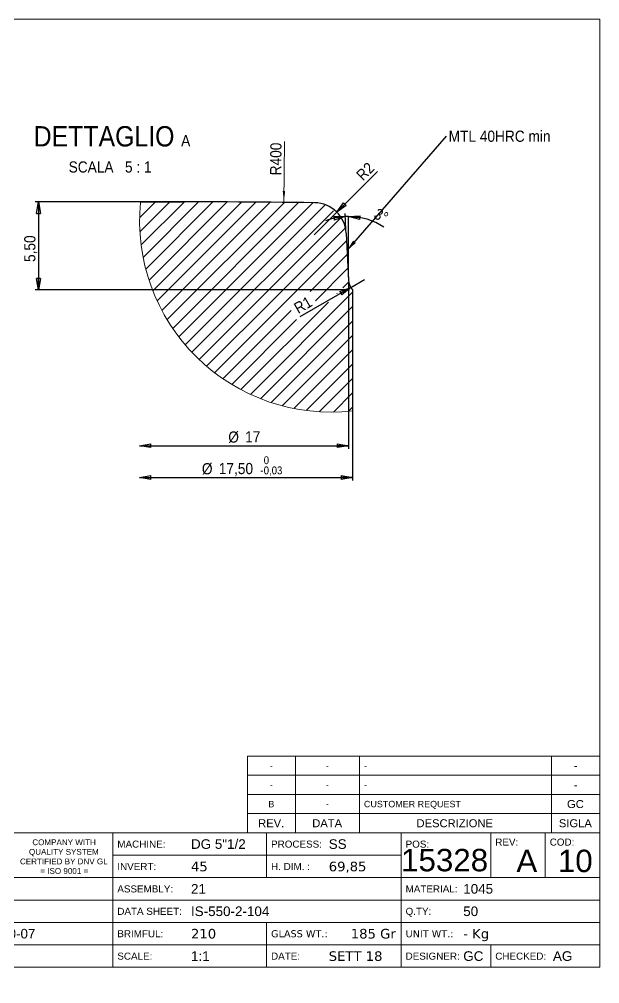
# Model space of a CAD drawing. Header units: millimetres. Extents: x 0 to 419, y -1760 to 297.
# Drawn here: x 238.1 to 419.3, y -4.6 to 296.8 of the extents above; entities that cross this region are included whole.
import ezdxf

# ---------------------------------------------------------------- set-up
doc = ezdxf.new("R2010")
doc.units = ezdxf.units.MM
doc.linetypes.add('SLD-Solido', pattern=[0])
doc.layers.add('D', color=3, linetype='SLD-Solido', lineweight=25)
doc.layers.add('Q', color=2, linetype='SLD-Solido')
doc.layers.add('S', color=4, linetype='SLD-Solido')
doc.styles.add('SLDTEXTSTYLE0', font='GOTHIC.TTF', dxfattribs={"width": 0.913})
doc.styles.add('SLDTEXTSTYLE1', font='ARIAL.TTF')
doc.styles.add('SLDTEXTSTYLE2', font='VERDANA.TTF')
doc.styles.get("Standard").update_dxf_attribs({"font": 'GOTHIC.TTF'})
doc.dimstyles.new('SLDDIMSTYLE12', dxfattribs={"dimtxt": 3.5, "dimasz": 3.556, "dimexe": 0, "dimexo": 0.0625, "dimgap": 0.875, "dimtad": 1, "dimlfac": 0.2, "dimrnd": 1e-09, "dimzin": 12, "dimdsep": 46, "dimtxsty": 'SLDTEXTSTYLE0', "dimblk1": 'CLOSED', "dimblk2": 'CLOSED', "dimsah": 1, "dimcen": 0, "dimadec": 0, "dimazin": 3, "dimtfac": 1, "dimtofl": 0, "dimtmove": 0, "dimatfit": 3, "dimldrblk": 'CLOSED', "dimfxl": 0, "dimfrac": 2, "dimtolj": 1, "dimtzin": 12, "dimarcsym": 0})
doc.dimstyles.new('SLDDIMSTYLE13', dxfattribs={"dimtxt": 3.5, "dimasz": 3.556, "dimexe": 0, "dimexo": 0.0625, "dimgap": 0.875, "dimtad": 1, "dimlfac": 0.2, "dimrnd": 1e-09, "dimzin": 12, "dimdsep": 46, "dimtxsty": 'SLDTEXTSTYLE0', "dimblk1": 'NONE', "dimblk2": 'NONE', "dimsah": 1, "dimcen": 0, "dimadec": 0, "dimazin": 3, "dimtfac": 1, "dimtofl": 0, "dimtmove": 0, "dimatfit": 3, "dimldrblk": 'NONE', "dimfxl": 0, "dimfrac": 2, "dimtolj": 1, "dimtzin": 12, "dimarcsym": 0})
doc.dimstyles.new('SLDDIMSTYLE14', dxfattribs={"dimtxt": 3.5, "dimasz": 3.556, "dimexe": 0, "dimexo": 0.0625, "dimgap": 0.875, "dimtad": 1, "dimdec": 4, "dimlfac": 0.2, "dimzin": 12, "dimdsep": 46, "dimtxsty": 'SLDTEXTSTYLE0', "dimblk1": 'CLOSED', "dimblk2": 'CLOSED', "dimsah": 1, "dimcen": 0.09, "dimazin": 3, "dimtfac": 1, "dimtofl": 0, "dimtmove": 0, "dimatfit": 3, "dimldrblk": 'CLOSED', "dimfxl": 0, "dimfrac": 2, "dimtolj": 1, "dimtzin": 12, "dimarcsym": 0})
doc.dimstyles.new('SLDDIMSTYLE15', dxfattribs={"dimtxt": 3.5, "dimasz": 3.556, "dimexe": 0, "dimexo": 0.0625, "dimgap": 0.875, "dimtad": 1, "dimlfac": 0.2, "dimrnd": 1e-09, "dimzin": 12, "dimdsep": 46, "dimtxsty": 'SLDTEXTSTYLE0', "dimblk1": 'CLOSED', "dimblk2": 'CLOSED', "dimsah": 1, "dimcen": 0.09, "dimadec": 0, "dimazin": 3, "dimtfac": 1, "dimtofl": 0, "dimtmove": 0, "dimatfit": 3, "dimldrblk": 'CLOSED', "dimfxl": 0, "dimfrac": 2, "dimtolj": 1, "dimtzin": 12, "dimarcsym": 0})
doc.dimstyles.new('SLDDIMSTYLE16', dxfattribs={"dimtxt": 3.5, "dimasz": 3.556, "dimexe": 0, "dimexo": 0.0625, "dimgap": 0.875, "dimtad": 1, "dimlfac": 0.2, "dimrnd": 1e-09, "dimzin": 12, "dimdsep": 46, "dimtxsty": 'SLDTEXTSTYLE0', "dimblk1": 'CLOSED', "dimblk2": 'CLOSED', "dimsah": 1, "dimcen": 0.09, "dimadec": 0, "dimazin": 3, "dimtol": 1, "dimtm": 0.03, "dimtfac": 1, "dimtofl": 0, "dimtmove": 0, "dimatfit": 3, "dimldrblk": 'CLOSED', "dimfxl": 0, "dimfrac": 2, "dimtolj": 1, "dimarcsym": 0})
doc.dimstyles.new('SLDDIMSTYLE17', dxfattribs={"dimtxt": 0.18, "dimasz": 3.556, "dimexe": 0, "dimexo": 0.0625, "dimgap": 0, "dimtad": 0, "dimtih": 1, "dimtoh": 1, "dimdec": 0, "dimrnd": 1e-09, "dimzin": 0, "dimdsep": 46, "dimtxsty": 'Standard', "dimsah": 1, "dimcen": 0.09, "dimadec": 0, "dimazin": 0, "dimtfac": 3.556, "dimtdec": 0, "dimtofl": 0, "dimtmove": 0, "dimatfit": 3, "dimfxl": 0, "dimfrac": 2, "dimtolj": 1, "dimtzin": 0, "dimarcsym": 0})

# ---------------------------------------------------------------- blocks, each defined once
blk = doc.blocks.new('SW_NOTE_1')
at = {"color": 0, "char_height": 1.8, "attachment_point": 2, "style": 'SLDTEXTSTYLE1'}
for s, insert in [('COMPANY WITH', (10.06, 2.32)), ('QUALITY SYSTEM', (9.99, -0.67)), ('CERTIFIED BY DNV GL', (9.97, -3.66)), ('= ISO 9001 =', (10.12, -6.64))]:
    blk.add_mtext(s, dxfattribs=dict(at, insert=insert))
blk = doc.blocks.new('SW_HATCH_0')
at = {"layer": 'S', "color": 0}
for p, q in [((-0.27, -4.76), (4.56, 0.07)), ((-0.18, -9.16), (9.09, 0.11)), ((0, 0), (0.03, 0.03)), ((0.19, -13.28), (13.61, 0.13)), ((0.81, -17.15), (18.11, 0.15)), ((1.64, -20.81), (22.6, 0.15)), ((2.66, -24.28), (27.09, 0.15)), ((3.84, -27.59), (31.56, 0.13)), ((5.19, -30.74), (36.03, 0.11)), ((6.67, -33.74), (40.48, 0.07)), ((8.29, -36.61), (44.93, 0.03)), ((10.05, -39.35), (49.36, -0.03)), ((11.92, -41.96), (53.79, -0.09)), ((13.93, -44.45), (57.66, -0.71)), ((16.05, -46.81), (60.21, -2.65)), ((18.29, -49.06), (62.64, -4.71)), ((20.65, -51.19), (63.97, -7.88)), ((23.13, -53.2), (64.33, -12)), ((52.95, -27.87), (64.55, -16.27)), ((54.59, -30.72), (64.78, -20.53)), ((63.13, -26.67), (65.02, -24.78)), ((34.32, -59.97), (66.22, -28.07)), ((61.41, -28.4), (61.44, -28.37)), ((31.33, -58.47), (58.67, -31.13)), ((37.47, -61.32), (66.22, -32.56)), ((25.74, -55.08), (47.09, -33.73)), ((28.47, -56.84), (48.73, -36.58)), ((40.76, -62.51), (66.22, -37.05)), ((44.23, -63.54), (66.22, -41.54)), ((47.87, -64.38), (66.22, -46.03)), ((51.73, -65.01), (66.22, -50.52)), ((55.83, -65.4), (66.22, -55.01)), ((60.22, -65.51), (66.22, -59.5)), ((64.95, -65.26), (66.22, -63.99))]:
    blk.add_line(p, q, dxfattribs=at)
blk = doc.blocks.new('_CLOSED')
at = {"color": 0, "linetype": 'ByBlock', "lineweight": -2}
for p, q in [((-1, 0.166667), (0, 0)), ((-1, 0.166667), (-1, -0.166667)), ((0, 0), (-1, -0.166667)), ((0, 0), (-1, 0))]:
    blk.add_line(p, q, dxfattribs=at)
blk = doc.blocks.new('_D_20')
at = {"layer": 'Q'}
for q in [(349.97, 249.23), (330.19, 229.45)]:
    blk.add_line((337.26, 236.53), q, dxfattribs=at)
at = {"layer": 'Q', "xscale": 3.556, "yscale": 3.556, "rotation": 225.0000000000005}
blk.add_blockref('_CLOSED', (337.26, 236.53, 109.25), dxfattribs=at)
at = {"layer": 'Q', "insert": (342.98, 248.55), "char_height": 3.5, "attachment_point": 1, "rotation": 45, "style": 'SLDTEXTSTYLE0'}
blk.add_mtext('R2', dxfattribs=at)
blk = doc.blocks.new('_D_21')
at = {"layer": 'Q', "insert": (316.4, 248.05), "char_height": 3.5, "attachment_point": 1, "rotation": 89.3617, "style": 'SLDTEXTSTYLE0'}
blk.add_mtext('R400', dxfattribs=at)
blk = doc.blocks.new('_NONE')
blk = doc.blocks.new('_D_22')
at = {"layer": 'Q'}
for q in [(345.94, 215.52), (325.69, 203.84)]:
    blk.add_line((341.61, 213.02), q, dxfattribs=at)
at = {"layer": 'Q', "xscale": 3.556, "yscale": 3.556, "rotation": 30.00000000000001}
blk.add_blockref('_CLOSED', (341.61, 213.02, 109.25), dxfattribs=at)
at = {"layer": 'Q', "insert": (323.47, 207.69), "char_height": 3.5, "attachment_point": 1, "rotation": 30, "style": 'SLDTEXTSTYLE0'}
blk.add_mtext('R1', dxfattribs=at)
blk = doc.blocks.new('_D_23')
at = {"layer": 'Q'}
for p, q in [((340.12, 230.98), (339.85, 236.13)), ((340.94, 216.26), (340.94, 235.15))]:
    blk.add_line(p, q, dxfattribs=at)
for start, end in [(93, 111.1172), (90, 93), (56.3831, 90)]:
    blk.add_arc((340.94, 215.26), 19.89, start, end, dxfattribs=at)
at = {"layer": 'Q', "xscale": 3.556, "yscale": 3.556}
for p, rotation in [((339.9, 235.13, 109.25), 8.067419754295823), ((340.94, 235.15, 109.25), 174.9325802457051)]:
    blk.add_blockref('_CLOSED', p, dxfattribs=dict(at, rotation=rotation))
at = {"layer": 'Q', "insert": (350.11, 237.94), "char_height": 3.5, "attachment_point": 1, "rotation": 332.7689, "style": 'SLDTEXTSTYLE0'}
blk.add_mtext('3°', dxfattribs=at)
blk = doc.blocks.new('_D_24')
at = {"layer": 'Q'}
for p, q in [((340.94, 214.26), (340.94, 162.54)), ((275.69, 163.54), (340.94, 163.54))]:
    blk.add_line(p, q, dxfattribs=at)
at = {"layer": 'Q', "xscale": 3.556, "yscale": 3.556, "rotation": 180.0000000000004}
blk.add_blockref('_CLOSED', (275.69, 163.54), dxfattribs=at)
at = {"layer": 'Q', "xscale": 3.556, "yscale": 3.556}
blk.add_blockref('_CLOSED', (340.94, 163.54, 108.25), dxfattribs=at)
at = {"layer": 'Q', "char_height": 3.5, "attachment_point": 1, "style": 'SLDTEXTSTYLE0'}
for s, insert in [('%%c', (303.37, 168.01)), ('17', (308.65, 168.07))]:
    blk.add_mtext(s, dxfattribs=dict(at, insert=insert))
blk = doc.blocks.new('_D_25')
at = {"layer": 'Q'}
for p, q in [((297.44, 239.71), (243.13, 239.71)), ((244.13, 239.71), (244.13, 212.21)), ((341.19, 212.21), (243.13, 212.21))]:
    blk.add_line(p, q, dxfattribs=at)
at = {"layer": 'Q', "xscale": 3.556, "yscale": 3.556}
for p, rotation in [((244.13, 239.71, 109.25), 90.0000000000004), ((244.13, 212.21, 109.25), 270.0000000000004)]:
    blk.add_blockref('_CLOSED', p, dxfattribs=dict(at, rotation=rotation))
at = {"layer": 'Q', "insert": (239.66, 220.95), "char_height": 3.5, "attachment_point": 1, "rotation": 90, "style": 'SLDTEXTSTYLE0'}
blk.add_mtext('5,50', dxfattribs=at)
blk = doc.blocks.new('_D_26')
at = {"layer": 'Q'}
for p, q in [((342.19, 211.21), (342.19, 152.63)), ((275.69, 153.63), (342.19, 153.63))]:
    blk.add_line(p, q, dxfattribs=at)
at = {"layer": 'Q', "xscale": 3.556, "yscale": 3.556, "rotation": 180.0000000000004}
blk.add_blockref('_CLOSED', (275.69, 153.63), dxfattribs=at)
at = {"layer": 'Q', "xscale": 3.556, "yscale": 3.556}
blk.add_blockref('_CLOSED', (342.19, 153.63, 108.25), dxfattribs=at)
at = {"layer": 'Q', "attachment_point": 1, "style": 'SLDTEXTSTYLE0'}
for s, insert, char_height in [('0', (314.43, 160.24), 2.45), ('%%c', (295.14, 158.1), 3.5), ('17,50', (300.42, 158.16), 3.5), ('0,03', (314.43, 157.07), 2.45), ('-', (313.35, 157.07), 2.45)]:
    blk.add_mtext(s, dxfattribs=dict(at, insert=insert, char_height=char_height))
blk = doc.blocks.new('SW_NOTE_5')
at = {"color": 0, "attachment_point": 2, "style": 'SLDTEXTSTYLE0'}
for s, insert, char_height in [('DETTAGLIO ', (23.32, 8.11), 6.35), ('A', (48.81, 5.31), 3.5), ('SCALA', (19.27, -2.9), 3.5), ('5 : 1', (34, -2.9), 3.5)]:
    blk.add_mtext(s, dxfattribs=dict(at, insert=insert, char_height=char_height))
blk = doc.blocks.new('SW_NOTE_6')
at = {"color": 0, "insert": (0.62, 1.73), "char_height": 3.5, "attachment_point": 1, "style": 'SLDTEXTSTYLE0'}
blk.add_mtext('MTL 40HRC min', dxfattribs=at)

msp = doc.modelspace()

# ---------------------------------------------------------------- linework, layer by layer
at = {"color": 179, "linetype": 'SLD-Solido', "lineweight": 18}
for p, q in [((0.27016, 296.78805), (419.3351, 296.78805)), ((419.3351, 296.78805), (419.3351, 0.58422)), ((419.3351, 66.58422), (309.3351, 66.58422)), ((309.3351, 66.58422), (309.3351, 42.58422)), ((324.3351, 66.58422), (324.3351, 42.58422)), ((344.3351, 66.58422), (344.3351, 42.58422)), ((404.3351, 66.58422), (404.3351, 42.58422)), ((419.3351, 66.58422), (419.3351, 42.58422)), ((419.3351, 60.58422), (309.3351, 60.58422)), ((419.3351, 54.58422), (309.3351, 54.58422)), ((419.3351, 48.58422), (309.3351, 48.58422)), ((419.3351, 42.58422), (142.3351, 42.58422)), ((267.3351, 0.58422), (267.3351, 42.58422)), ((419.3351, 42.58422), (309.3351, 42.58422)), ((315.3351, 28.58422), (315.3351, 42.58422)), ((357.3351, 0.58422), (357.3351, 42.58422)), ((385.3351, 28.58422), (385.3351, 42.58422)), ((402.3351, 28.58422), (402.3351, 42.58422)), ((419.3351, 0.58422), (419.3351, 42.58422)), ((357.3351, 35.58422), (267.3351, 35.58422)), ((419.3351, 28.58422), (142.3351, 28.58422)), ((419.3351, 21.58422), (142.3351, 21.58422)), ((419.3351, 14.58422), (142.3351, 14.58422)), ((315.3351, 0.58422), (315.3351, 14.58422)), ((419.3351, 7.58422), (142.3351, 7.58422)), ((385.3351, 0.58422), (385.3351, 7.58422)), ((419.3351, 0.58422), (0.27016, 0.58422)), ((419.3351, 0.58422), (142.3351, 0.58422)), ((142.3351, 0.58422), (419.3351, 0.58422))]:
    msp.add_line(p, q, dxfattribs=at)
at = {"color": 7, "linetype": 'SLD-Solido', "lineweight": 18}
msp.add_line((320.72132, 239.58391), (320.93312, 258.59656), dxfattribs=at)
msp.add_arc((335.42721, 233.78005), 59.73898, 174.4290856, 276.5026664, dxfattribs=at)
msp.add_solid([(320.72132, 239.58391), (321.14191, 243.13544), (320.37996, 243.14393)], dxfattribs=at)
at = {"layer": 'D'}
for p, q in [((340.17134, 229.97818), (340.94262, 215.26126)), ((342.19262, 212.208), (342.19262, 174.42539))]:
    msp.add_line(p, q, dxfattribs=at)
for centre, radius, start, end in [((298.56553, -1744.90506), 1984.61306, 89.08250025, 90.65233564), ((330.18505, 229.45483), 9.99999, 2.9999599, 89.0860691), ((345.93575, 215.52293), 4.99998, 182.9998387, 221.5282429)]:
    msp.add_arc(centre, radius, start, end, dxfattribs=at)

# ---------------------------------------------------------------- block references
for name, p in [('SW_NOTE_5', (241.27903, 255.29139)), ('SW_NOTE_6', (371.55529, 260.26923)), ('SW_NOTE_1', (242.0551, 38.2139))]:
    msp.add_blockref(name, p)
at = {"layer": 'S'}
msp.add_blockref('SW_HATCH_0', (275.96789, 239.55365), dxfattribs=at)

# ---------------------------------------------------------------- texts
for s, insert, char_height, attachment_point, style in [('-', (316.81466, 64.57903), 2, 2, 'SLDTEXTSTYLE1'), ('-', (334.31466, 64.57903), 2, 2, 'SLDTEXTSTYLE1'), ('-', (345.7351, 64.57903), 2, 1, 'SLDTEXTSTYLE1'), ('-', (411.80954, 64.82773), 2.5, 2, 'SLDTEXTSTYLE1'), ('-', (316.81466, 58.57903), 2, 2, 'SLDTEXTSTYLE1'), ('-', (334.31466, 58.57903), 2, 2, 'SLDTEXTSTYLE1'), ('-', (345.7351, 58.57903), 2, 1, 'SLDTEXTSTYLE1'), ('-', (411.80954, 58.82773), 2.5, 2, 'SLDTEXTSTYLE1'), ('B', (316.82578, 52.57903), 2, 2, 'SLDTEXTSTYLE1'), ('-', (334.31466, 52.57903), 2, 2, 'SLDTEXTSTYLE1'), ('CUSTOMER REQUEST', (345.7351, 52.57903), 2, 1, 'SLDTEXTSTYLE1'), ('GC', (411.75696, 52.82773), 2.5, 2, 'SLDTEXTSTYLE1'), ('REV.', (316.77287, 46.82773), 2.5, 2, 'SLDTEXTSTYLE1'), ('DATA', (334.24731, 46.82773), 2.5, 2, 'SLDTEXTSTYLE1'), ('DESCRIZIONE', (374.07963, 46.82773), 2.5, 2, 'SLDTEXTSTYLE1'), ('SIGLA', (411.73656, 46.82773), 2.5, 2, 'SLDTEXTSTYLE1'), ('MACHINE:', (268.7351, 40.16154), 2.2, 1, 'SLDTEXTSTYLE1'), ('DG 5"1/2', (291.7351, 40.57643), 3, 1, 'SLDTEXTSTYLE1'), ('PROCESS:', (316.7351, 40.16154), 2.2, 1, 'SLDTEXTSTYLE1'), ('SS', (334.7351, 40.57643), 3, 1, 'SLDTEXTSTYLE1'), ('POS:', (358.7351, 40.16154), 2.2, 1, 'SLDTEXTSTYLE1'), ('REV:', (386.7351, 40.79457), 2.2, 1, 'SLDTEXTSTYLE1'), ('COD:', (403.7351, 40.79457), 2.2, 1, 'SLDTEXTSTYLE1'), ('15328', (384.51031, 37.56603), 7, 3, 'SLDTEXTSTYLE1'), ('A', (399.85393, 37.31603), 7, 3, 'SLDTEXTSTYLE1'), ('10', (417.15479, 37.31603), 7, 3, 'SLDTEXTSTYLE1'), ('INVERT: ', (268.7351, 33.16154), 2.2, 1, 'SLDTEXTSTYLE1'), ('45', (291.7351, 33.56957), 3, 1, 'SLDTEXTSTYLE2'), ('H. DIM. :', (316.7351, 33.16154), 2.2, 1, 'SLDTEXTSTYLE1'), ('69,85', (334.7351, 33.56957), 3, 1, 'SLDTEXTSTYLE2'), ('ASSEMBLY: ', (268.7351, 26.16154), 2.2, 1, 'SLDTEXTSTYLE1'), ('21', (291.7351, 26.57643), 3, 1, 'SLDTEXTSTYLE1'), ('MATERIAL:', (358.7351, 26.16154), 2.2, 1, 'SLDTEXTSTYLE1'), ('1045', (376.7351, 26.57643), 3, 1, 'SLDTEXTSTYLE1'), ('DATA SHEET:', (268.7351, 19.16154), 2.2, 1, 'SLDTEXTSTYLE1'), ('IS-550-2-104', (291.7351, 19.57643), 3, 1, 'SLDTEXTSTYLE1'), ('Q.TY: ', (358.7351, 19.16154), 2.2, 1, 'SLDTEXTSTYLE1'), ('50', (376.7351, 19.57643), 3, 1, 'SLDTEXTSTYLE1'), ('GPI 630-07', (221.7351, 12.57643), 3, 1, 'SLDTEXTSTYLE1'), ('BRIMFUL: ', (268.7351, 12.16154), 2.2, 1, 'SLDTEXTSTYLE1'), ('210', (291.7351, 12.56957), 3, 1, 'SLDTEXTSTYLE2'), ('GLASS WT.:', (316.7351, 12.15651), 2.2, 1, 'SLDTEXTSTYLE2'), ('185 Gr', (355.66427, 12.56957), 3, 3, 'SLDTEXTSTYLE2'), ('UNIT WT.: ', (358.7351, 12.15651), 2.2, 1, 'SLDTEXTSTYLE2'), ('- Kg', (376.7351, 12.56957), 3, 1, 'SLDTEXTSTYLE2'), ('SCALE: ', (268.7351, 5.16154), 2.2, 1, 'SLDTEXTSTYLE1'), ('1:1', (291.7351, 5.57643), 3, 1, 'SLDTEXTSTYLE1'), ('DATE:', (316.7351, 5.16154), 2.2, 1, 'SLDTEXTSTYLE1'), ('SETT 18', (334.7351, 5.56957), 3, 1, 'SLDTEXTSTYLE2'), ('DESIGNER:', (358.7351, 5.16154), 2.2, 1, 'SLDTEXTSTYLE1'), ('GC', (376.7351, 5.57643), 3, 1, 'SLDTEXTSTYLE1'), ('CHECKED:', (386.7351, 5.16154), 2.2, 1, 'SLDTEXTSTYLE1'), ('AG', (404.7351, 5.57643), 3, 1, 'SLDTEXTSTYLE1')]:
    msp.add_mtext(s, dxfattribs=dict(insert=insert, char_height=char_height, attachment_point=attachment_point, style=style))

# ---------------------------------------------------------------- dimensions: what is measured, and where the dimension line sits
at = {"layer": 'Q'}
for center, mpoint, dimstyle, picture, middle in [((298.44262, -1760.292), (0, 0), 'SLDDIMSTYLE13', '_D_21', (320.87711, 253.56871)), ((330.18504, 229.45482), (337.25611, 236.52589), 'SLDDIMSTYLE12', '_D_20', (348.15534, 247.42511)), ((345.93577, 215.52294), (341.60564, 213.02294), 'SLDDIMSTYLE12', '_D_22', (327.88255, 205.09991))]:
    dim = msp.add_radius_dim(center=center, mpoint=mpoint, dimstyle=dimstyle, dxfattribs=at)
    dim.commit()
    dim.dimension.update_dxf_attribs({"geometry": picture, "text_midpoint": middle, "dimtype": 164})
dim = msp.add_angular_dim_2l(base=(340.42188, 235.14764), line1=((340.94262, 243.17519), (340.94262, 215.26126)), line2=((340.17134, 229.97818), (340.94262, 215.26126)), dimstyle='SLDDIMSTYLE14', dxfattribs=at)
dim.commit()
dim.dimension.update_dxf_attribs({"geometry": '_D_23', "text_midpoint": (350.04537, 232.94965), "dimtype": 162})
dim = msp.add_linear_dim(base=(244.13031, 212.208), p1=(298.44262, 239.708), p2=(342.19262, 212.208), angle=90, dimstyle='SLDDIMSTYLE15', dxfattribs=at)
dim.commit()
dim.dimension.update_dxf_attribs({"geometry": '_D_25', "text_midpoint": (244.13031, 225.47401), "dimtype": 160})
for base, p1, p2, dimstyle, picture, middle in [((340.94262, 163.54244), (275.68823, 215.26126), (340.94262, 215.26126), 'SLDDIMSTYLE15', '_D_24', (308.59485, 163.54244)), ((342.19262, 156.95463), (275.68823, 212.208), (342.19262, 212.208), 'SLDDIMSTYLE16', '_D_26', (307.95188, 156.95463))]:
    dim = msp.add_linear_dim(base=base, p1=p1, p2=p2, angle=0, text='%%c<>', dimstyle=dimstyle, dxfattribs=at)
    dim.commit()
    dim.dimension.update_dxf_attribs({"geometry": picture, "text_midpoint": middle, "dimtype": 160})

# ---------------------------------------------------------------- leaders
msp.add_leader([(340.45359, 224.59258), (371.55529, 260.26923)], dimstyle='SLDDIMSTYLE17')

doc.saveas('drawing.dxf')
